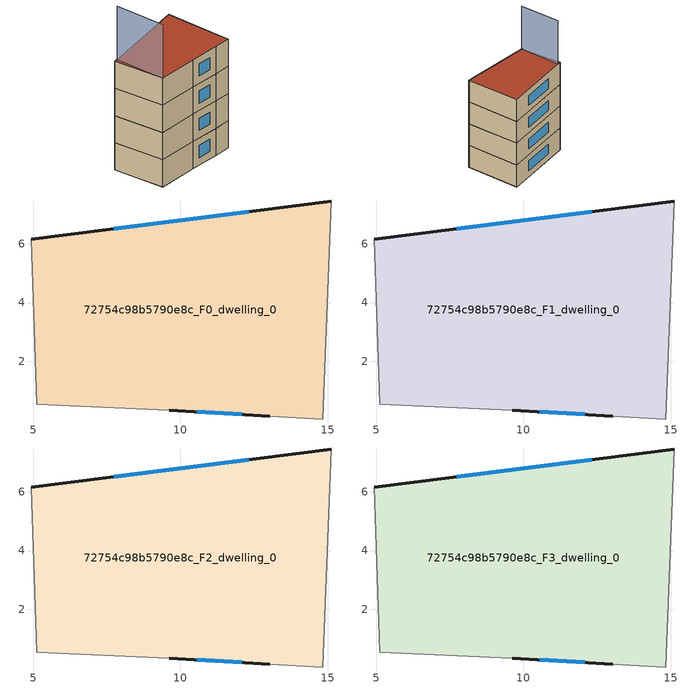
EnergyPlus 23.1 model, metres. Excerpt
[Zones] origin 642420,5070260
72754c98b5790e8c_F0_dwelling_0
 floor ground (EU_floor_Construction): 14.83,0.04 15.14,7.45 4.93,6.15 5.13,0.55 9.63,0.35 13.03,0.15 z0
 wall outside (EU_wall_Construction): 4.93,6.15 15.14,7.45 / 13.03,0.15 9.63,0.35 z0:3
 wall adiabatic (EU_wall_Construction): 9.63,0.35 5.13,0.55 4.93,6.15 / 15.14,7.45 14.83,0.04 13.03,0.15 z0:3
 window (EU_Window_Construction): 7.74,6.51 12.33,7.09 / 12.09,0.2 10.57,0.29 z0.83:2.17
72754c98b5790e8c_F1_dwelling_0
 floor to 72754c98b5790e8c_F0_dwelling_0 (EU_floor_Construction): 14.83,0.04 15.13,7.45 4.93,6.15 5.13,0.55 9.63,0.35 13.03,0.15 z3
 wall outside (EU_wall_Construction): 4.93,6.15 15.14,7.45 / 13.03,0.15 9.63,0.35 z3:6
 wall adiabatic (EU_wall_Construction): 9.63,0.35 5.13,0.55 4.93,6.15 / 15.14,7.45 14.83,0.04 13.03,0.15 z3:6
 window (EU_Window_Construction): 7.74,6.51 12.33,7.09 / 12.09,0.2 10.57,0.29 z3.83:5.17
72754c98b5790e8c_F2_dwelling_0
 floor to 72754c98b5790e8c_F1_dwelling_0 (EU_floor_Construction): 14.83,0.04 15.13,7.45 4.93,6.15 5.13,0.55 9.63,0.35 13.03,0.15 z6
 wall outside (EU_wall_Construction): 4.93,6.15 15.14,7.45 / 13.03,0.15 9.63,0.35 z6:9
 wall adiabatic (EU_wall_Construction): 9.63,0.35 5.13,0.55 4.93,6.15 / 15.14,7.45 14.83,0.04 13.03,0.15 z6:9
 window (EU_Window_Construction): 7.74,6.51 12.33,7.09 / 12.09,0.2 10.57,0.29 z6.83:8.17
72754c98b5790e8c_F3_dwelling_0
 floor to 72754c98b5790e8c_F2_dwelling_0 (EU_floor_Construction): 14.83,0.04 15.13,7.45 4.93,6.15 5.13,0.55 9.63,0.35 13.03,0.15 z9
 wall outside (EU_wall_Construction): 4.93,6.15 15.14,7.45 / 13.03,0.15 9.63,0.35 z9:12
 wall adiabatic (EU_wall_Construction): 9.63,0.35 5.13,0.55 4.93,6.15 / 15.14,7.45 14.83,0.04 13.03,0.15 z9:12
 window (EU_Window_Construction): 7.74,6.51 12.33,7.09 / 12.09,0.2 10.57,0.29 z9.83:11.17
 roof outside (EU_roof_Construction): 15.14,7.45 14.83,0.04 13.03,0.15 9.63,0.35 5.13,0.55 4.93,6.15 z12
shading: 5.35,6.14 5.13,0.55 z0:17.9
[Building]
EU S2 Campaign: North Axis=0; Terrain=City; Solar Distribution=FullExterior
[Site:Location]
Lyon-Bron: Latitude=45.75; Longitude=5; Time Zone=1; Elevation=198
[SizingPeriod:WeatherFileDays]
AnnualSizingPeriod: Begin Month=1; Begin Day of Month=1; End Month=12; End Day of Month=31; Day of Week for Start Day=Monday; Use Weather File Daylight Saving Period=No; Use Weather File Rain and Snow Indicators=No
[MATERIAL]
EU_InternalMass_Material: Roughness=MediumRough; Thickness=0.1; Conductivity=1; Density=1800; Specific Heat=900; Thermal Absorptance=0.9; Solar Absorptance=0.7; Visible Absorptance=0.7
[MATERIAL:NOMASS] Roughness=MediumRough; Thermal Absorptance=0.9; Solar Absorptance=0.7; Visible Absorptance=0.7
Name | Thermal Resistance
EU_wall_NoMass | 0.87146
EU_roof_NoMass | 0.842276
EU_floor_NoMass | 0.496999
[WINDOWMATERIAL:SIMPLEGLAZINGSYSTEM]
EU_Window_SimpleGlazing: UFactor=2.2525; Solar Heat Gain Coefficient=0.76; Visible Transmittance=0.76
[CONSTRUCTION]
EU_wall_Construction: EU_wall_NoMass
EU_roof_Construction: EU_roof_NoMass
EU_floor_Construction: EU_floor_NoMass
EU_InternalMass_Construction: EU_InternalMass_Material
EU_Window_Construction: EU_Window_SimpleGlazing
[ZONE] Type=1; Multiplier=1; Ceiling Height=autocalculate; Floor Area=autocalculate; Part of Total Floor Area=Yes
Name | Volume
72754c98b5790e8c_F0_dwelling_0; 72754c98b5790e8c_F1_dwelling_0; 72754c98b5790e8c_F2_dwelling_0 | 193.816
72754c98b5790e8c_F3_dwelling_0 | 387.631
[INTERNALMASS] Construction=EU_InternalMass_Construction; Surface Area=64.6054
Name | Zone or ZoneList
72754c98b5790e8c_F0_dwelling_0_EU_InternalMass | 72754c98b5790e8c_F0_dwelling_0
72754c98b5790e8c_F1_dwelling_0_EU_InternalMass | 72754c98b5790e8c_F1_dwelling_0
72754c98b5790e8c_F2_dwelling_0_EU_InternalMass | 72754c98b5790e8c_F2_dwelling_0
72754c98b5790e8c_F3_dwelling_0_EU_InternalMass | 72754c98b5790e8c_F3_dwelling_0
[OTHEREQUIPMENT] Fuel Type=Electricity; Design Level Calculation Method=Watts/Area; Power per Zone Floor Area=1; Fraction Latent=0; Fraction Radiant=0; Fraction Lost=0; Carbon Dioxide Generation Rate=0; EndUse Subcategory=EU_Step8_InternalGains
Name | Zone or ZoneList or Space or SpaceList | Schedule
EU_Step8_InternalGain_72754c98b5790e8c_F0_dwelling_0_f000 | 72754c98b5790e8c_F0_dwelling_0 | EU_Step8_GainSchedule_72754c98b5790e8c_F0_dwelling_0_f000
EU_Step8_InternalGain_72754c98b5790e8c_F1_dwelling_0_f000 | 72754c98b5790e8c_F1_dwelling_0 | EU_Step8_GainSchedule_72754c98b5790e8c_F1_dwelling_0_f000
EU_Step8_InternalGain_72754c98b5790e8c_F2_dwelling_0_f000 | 72754c98b5790e8c_F2_dwelling_0 | EU_Step8_GainSchedule_72754c98b5790e8c_F2_dwelling_0_f000
EU_Step8_InternalGain_72754c98b5790e8c_F3_dwelling_0_f000 | 72754c98b5790e8c_F3_dwelling_0 | EU_Step8_GainSchedule_72754c98b5790e8c_F3_dwelling_0_f000
[ZONEVENTILATION:DESIGNFLOWRATE] Schedule=EU_AlwaysOn; Design Flow Rate Calculation Method=AirChanges/Hour; Air Changes per Hour=0.425; Ventilation Type=Natural; Fan Pressure Rise=0; Fan Total Efficiency=1; Constant Term Coefficient=1; Temperature Term Coefficient=0; Velocity Term Coefficient=0; Velocity Squared Term Coefficient=0; Minimum Indoor Temperature=-100; Maximum Indoor Temperature=100; Delta Temperature=-100; Minimum Outdoor Temperature=-100; Maximum Outdoor Temperature=100; Maximum Wind Speed=40
Name | Zone or ZoneList or Space or SpaceList
EU_ConstantAir_72754c98b5790e8c_F0_dwelling_0 | 72754c98b5790e8c_F0_dwelling_0
EU_ConstantAir_72754c98b5790e8c_F1_dwelling_0 | 72754c98b5790e8c_F1_dwelling_0
EU_ConstantAir_72754c98b5790e8c_F2_dwelling_0 | 72754c98b5790e8c_F2_dwelling_0
EU_ConstantAir_72754c98b5790e8c_F3_dwelling_0 | 72754c98b5790e8c_F3_dwelling_0
[HVACTEMPLATE:THERMOSTAT] Constant Heating Setpoint=20; Constant Cooling Setpoint=50
EU_HeatOnly_72754c98b5790e8c_F0_dwelling_0; EU_HeatOnly_72754c98b5790e8c_F1_dwelling_0; EU_HeatOnly_72754c98b5790e8c_F2_dwelling_0; EU_HeatOnly_72754c98b5790e8c_F3_dwelling_0
[HVACTEMPLATE:ZONE:IDEALLOADSAIRSYSTEM] System Availability Schedule=EU_AlwaysOn; Maximum Heating Supply Air Temperature=50; Minimum Cooling Supply Air Temperature=13; Maximum Heating Supply Air Humidity Ratio=0.0156; Minimum Cooling Supply Air Humidity Ratio=0.0077; Heating Limit=NoLimit; Cooling Limit=NoLimit; Heating Availability Schedule=EU_AlwaysOn; Cooling Availability Schedule=EU_CoolingOff; Dehumidification Control Type=ConstantSensibleHeatRatio; Cooling Sensible Heat Ratio=0.7; Dehumidification Setpoint=60; Humidification Control Type=None; Humidification Setpoint=30; Outdoor Air Method=None; Outdoor Air Flow Rate per Person=0.00944; Outdoor Air Flow Rate per Zone Floor Area=0; Outdoor Air Flow Rate per Zone=0; Demand Controlled Ventilation Type=None; Outdoor Air Economizer Type=NoEconomizer; Heat Recovery Type=None; Sensible Heat Recovery Effectiveness=0.7; Latent Heat Recovery Effectiveness=0.65
Name | Template Thermostat
72754c98b5790e8c_F0_dwelling_0 | EU_HeatOnly_72754c98b5790e8c_F0_dwelling_0
72754c98b5790e8c_F1_dwelling_0 | EU_HeatOnly_72754c98b5790e8c_F1_dwelling_0
72754c98b5790e8c_F2_dwelling_0 | EU_HeatOnly_72754c98b5790e8c_F2_dwelling_0
72754c98b5790e8c_F3_dwelling_0 | EU_HeatOnly_72754c98b5790e8c_F3_dwelling_0
[SIZING:ZONE] Zone Cooling Design Supply Air Temperature Input Method=SupplyAirTemperature; Zone Cooling Design Supply Air Temperature=13; Zone Heating Design Supply Air Temperature Input Method=SupplyAirTemperature; Zone Heating Design Supply Air Temperature=50; Zone Cooling Design Supply Air Humidity Ratio=0.008; Zone Heating Design Supply Air Humidity Ratio=0.008; Cooling Design Air Flow Method=DesignDay; Cooling Design Air Flow Rate=0; Cooling Minimum Air Flow per Zone Floor Area=0.000762; Cooling Minimum Air Flow=0; Cooling Minimum Air Flow Fraction=0.2; Heating Design Air Flow Method=DesignDay; Heating Design Air Flow Rate=0; Heating Maximum Air Flow per Zone Floor Area=0.002032; Heating Maximum Air Flow=0.141576; Heating Maximum Air Flow Fraction=0.3; Account for Dedicated Outdoor Air System=No; Dedicated Outdoor Air System Control Strategy=NeutralSupplyAir; Dedicated Outdoor Air Low Setpoint Temperature for Design=autosize; Dedicated Outdoor Air High Setpoint Temperature for Design=autosize; Zone Load Sizing Method=Sensible Load Only No Latent Load; Zone Latent Cooling Design Supply Air Humidity Ratio Input Method=HumidityRatioDifference; Zone Cooling Design Supply Air Humidity Ratio Difference=0.005; Zone Latent Heating Design Supply Air Humidity Ratio Input Method=HumidityRatioDifference; Zone Humidification Design Supply Air Humidity Ratio Difference=0.005
72754c98b5790e8c_F0_dwelling_0; 72754c98b5790e8c_F1_dwelling_0; 72754c98b5790e8c_F2_dwelling_0; 72754c98b5790e8c_F3_dwelling_0
[SCHEDULE:CONSTANT]
Name | Hourly Value
EU_AlwaysOn | 1
EU_CoolingOff | 0
[SCHEDULE:FILE] Column Number=1; Rows to Skip at Top=0; Number of Hours of Data=8760; Column Separator=Comma; Interpolate to Timestep=No; Minutes per Item=60; Adjust Schedule for Daylight Savings=Yes
Name | File
EU_Step8_GainSchedule_72754c98b5790e8c_F0_dwelling_0_f000 | ../../schedules/72754c98b5790e8c/72754c98b5790e8c_F0_dwelling_0_f000_gain.csv
EU_Step8_GainSchedule_72754c98b5790e8c_F1_dwelling_0_f000 | ../../schedules/72754c98b5790e8c/72754c98b5790e8c_F1_dwelling_0_f000_gain.csv
EU_Step8_GainSchedule_72754c98b5790e8c_F2_dwelling_0_f000 | ../../schedules/72754c98b5790e8c/72754c98b5790e8c_F2_dwelling_0_f000_gain.csv
EU_Step8_GainSchedule_72754c98b5790e8c_F3_dwelling_0_f000 | ../../schedules/72754c98b5790e8c/72754c98b5790e8c_F3_dwelling_0_f000_gain.csv
